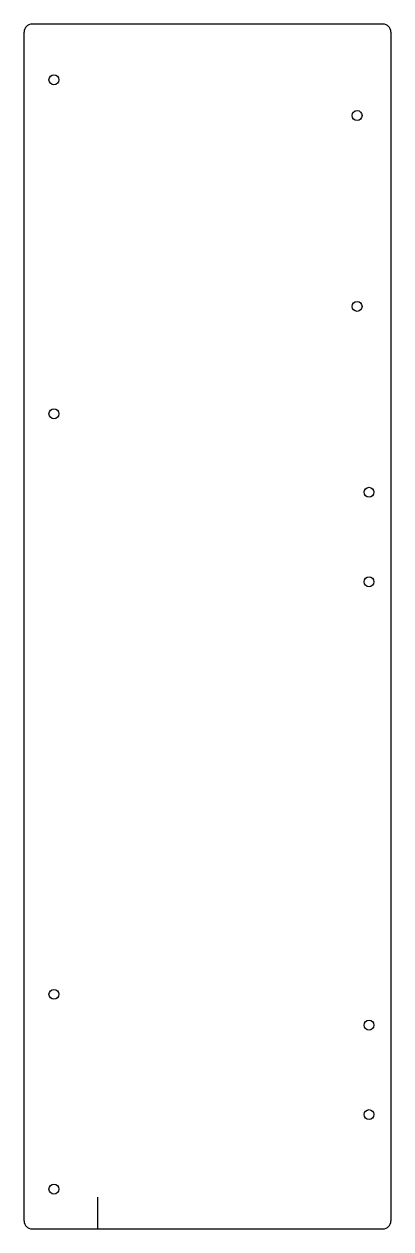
# Model space of a CAD drawing. Header units: millimetres. Extents: x -19 to 74, y 0 to 303.
import ezdxf

# ---------------------------------------------------------------- set-up
doc = ezdxf.new("R2010")
doc.units = ezdxf.units.MM
doc.header["$PDSIZE"] = -1

msp = doc.modelspace()

# ---------------------------------------------------------------- linework, layer by layer
at = {"color": 7, "linetype": 'Continuous', "lineweight": 25}
for p, q in [((-18.53, 2), (-18.53, 301)), ((71.69, 303), (-16.53, 303)), ((73.69, 301), (73.69, 2)), ((-16.53, 0), (71.69, 0))]:
    msp.add_line(p, q, dxfattribs=at)
at = {"color": 7, "linetype": 'Continuous'}
for q in [(0, 7.94), (3.97, 0)]:
    msp.add_line((0, 0), q, dxfattribs=at)
at = {"color": 7, "linetype": 'Continuous', "lineweight": 25}
for centre in [(-11.03, 289), (65.19, 280), (65.19, 232), (-11.03, 205), (68.19, 185.25), (68.19, 162.75), (-11.03, 59), (68.19, 51.25), (68.19, 28.75), (-11.03, 10)]:
    msp.add_circle(centre, 1.25, dxfattribs=at)
for centre, start, end in [((71.69, 301), 0, 90), ((-16.53, 301), 90, 180), ((-16.53, 2), 180, 270), ((71.69, 2), 270, 0)]:
    msp.add_arc(centre, 2, start, end, dxfattribs=at)
at = {"color": 7, "linetype": 'Continuous'}
msp.add_point((0, 0), dxfattribs=at)

doc.saveas('drawing.dxf')
